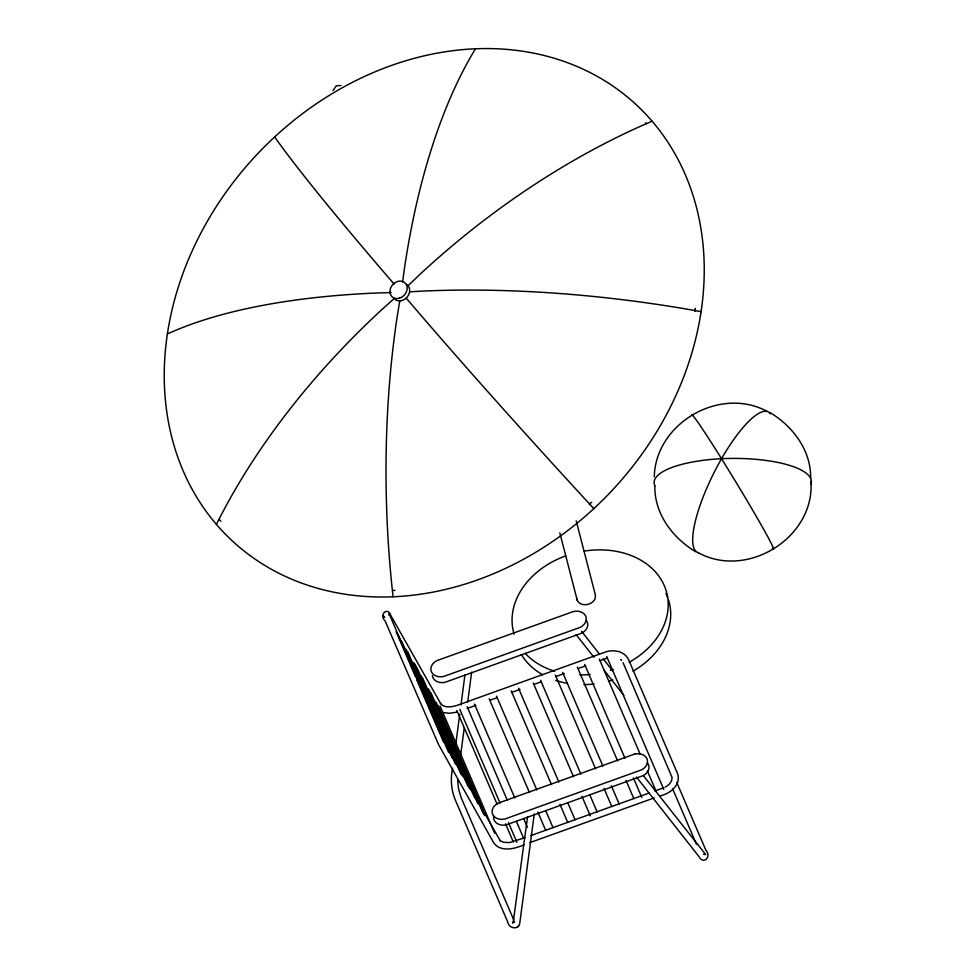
<?xml version="1.0" encoding="UTF-8"?>
<svg xmlns="http://www.w3.org/2000/svg" width="977" height="977" viewBox="0 0 977 977"><rect width="100%" height="100%" fill="white"/><g stroke="black" fill="none" stroke-linecap="round" stroke-linejoin="round"><path stroke-width="1.47" d="M452.571 768.264C450.385 778.657 451.093 789.66 455.111 799.516L507.625 921.763C508.822 929.078 519.617 930.458 519.935 921.983L534.26 813.975M454.561 753.194L454.964 750.189M455.966 742.654L459.764 714.04M460.961 705.003L464.954 674.875M458.934 768.081L459.923 760.582M460.717 754.586L464.295 727.609M467.678 702.133L471.659 672.164M527.568 816.662L513.206 922.386M402.597 282.023L404.502 267.979A496.548 217.834 87.6 0 1 475.433 48.85M399.776 300.916L397.285 315.986A496.548 217.834 87.6 0 0 393.072 596.776M654.272 476.752C655.579 423.139 719.915 385.903 767.018 411.341M628.516 659.499C624.486 651.061 613.275 649.094 605.129 652.135L456.723 705.504L451.203 706.823L446.086 706.725L442.52 705.431L440.419 703.208L440.774 703.745L390.91 615.681C387.796 606.07 378.502 614.716 385.17 621.067L438.636 744.743L493.458 842.345C500.126 852.701 514.94 848.915 524.148 844.678M389.005 615.266L389.115 613.641L439.455 731.455M332.949 90.495L336.369 85.805L340.961 85.512M517.492 927.014L518.518 925.83M408.044 285.736L419.976 274.317A496.548 281.291 -40.7 0 1 652.086 121.197A297.252 244.433 -47.3 0 1 463.55 584.551A297.252 244.433 -47.3 0 1 187.12 262.691A297.252 244.433 -47.3 0 1 652.086 121.197M513.316 922.251L514.659 921.848M665.007 787.23C668.818 785.227 672.432 781.734 672.005 777.277L623.094 662.711M467.25 708.41L475.811 705.333M490.075 700.204L497.208 697.639M511.484 692.51L520.045 689.42M534.309 684.291L541.441 681.726M555.705 676.597L564.266 673.519M578.543 668.39L585.675 665.826M599.939 660.696L607.083 658.119M525.028 837.68L509.518 842.577L503.375 842.284L499.797 840.44L500.285 840.818L449.225 751.435M530.731 835.628L649.058 793.068M654.761 791.016L663.31 787.938M529.852 842.626L654.114 797.94M659.817 795.889C669.929 794.081 681.751 784.555 677.403 773.247L628.736 659.963M456.43 712.209L449.53 713.283L443.35 712.563M703.611 854.252L705.687 854.57L643.77 776.117M409.607 291.805L424.274 291.012A496.548 179.976 8.5 0 1 701.144 311.651M391.069 292.563L377.501 292.966A496.548 179.976 8.5 0 0 167.36 333.975M698.445 552.799C747.429 579.556 815.026 537.362 810.959 481.307M384.303 616.731L383.851 616.292L384.62 617.391M769.852 412.465C792.945 426.29 811.118 450.421 810.654 478.217M695.612 551.675C672.518 537.851 654.346 513.707 654.822 485.911M620.651 659.475L621.641 660.428M219.471 519.617L220.851 521.266M394.171 284.124L386.904 275.697A496.548 26.77 47.2 0 1 274.659 136.988M406.188 298.095L414.871 308.268A496.548 26.77 47.2 0 0 593.845 508.638M581.559 631.313L599.438 654.065M603.2 658.852L612.603 670.833M576.1 634.586L593.894 657.228M604.189 670.344L623.851 695.368M636.442 777.008L699.19 856.89C703.66 865.207 711.732 856.377 705.956 850.417L676.719 782.357M559.821 532.905L577.26 600.342C581.437 608.952 597.912 603.737 595.152 594.114L576.198 520.839M401.608 640.973L452.327 758.25M407.665 651.671L461.022 774.272M414.431 663.627L417.997 669.917L467.898 786.082M422.626 678.099L474.785 797.904M430.833 692.583L483.468 813.914M513.853 920.163L461.071 797.427L458.531 788.769L457.602 779.499M672.567 788.659L696.418 844.177M606.705 656.532L663.823 789.489M599.365 659.17L640.24 754.342M647.458 771.134L655.872 790.735M584.673 664.458L624.95 758.225M633.365 777.814L641.791 797.415M577.322 667.096L617.611 760.863M626.025 780.464L633.841 798.661M562.63 672.384L602.919 766.151M611.333 785.74L619.149 803.937M555.29 675.022L595.567 768.789M603.981 788.39L611.797 806.575M540.599 680.31L580.875 774.077M589.9 795.07L597.106 811.863M533.247 682.947L573.536 776.715M581.95 796.316L590.364 815.905M518.555 688.235L558.844 782.003M567.857 802.996L575.074 819.788M511.215 690.873L551.492 784.641M559.906 804.242L567.722 822.426M496.524 696.161L536.8 789.929M545.813 810.922L553.031 827.714M489.172 698.799L529.461 792.567M537.875 812.156L545.691 830.352M474.48 704.087L514.769 797.855M523.782 818.848L527.385 827.238M467.14 706.725L507.417 800.493M516.43 821.486L523.648 838.278M459.788 709.363L500.077 803.131M508.492 822.732L516.906 842.321M456.821 710.438L497.098 804.205M505.524 823.794L513.34 841.991M440.041 706.029L494.753 833.393M438.929 707.433L483.31 810.739M436.06 702.158L484.763 815.526M428.573 688.944L477.875 803.705M421.099 675.73L469.79 789.086M413.613 662.516L462.304 775.872M406.127 649.29L455.429 764.051M398.64 636.076L448.541 752.241M396.149 631.667L415.384 676.45M416.593 679.259L443.643 742.239M383.143 615.84L383.68 617.403M576.845 598.461L577.26 600.342M810.8 484.409A78.942 23.68 -0.4 0 0 721.527 458.702A78.942 23.68 -0.4 0 0 654.92 485.911M698.494 552.701A78.942 20.957 -63.2 0 1 721.527 458.702A78.942 20.957 -63.2 0 1 770.377 413.821M772.404 548.305A78.942 2.711 58.7 0 0 721.527 458.702A78.942 2.711 58.7 0 0 691.814 415.152M584.258 551.113A79.076 61.282 -14.5 0 1 664.726 586.676A79.076 61.282 -14.5 0 1 629.188 662.259M613.177 669.416A79.076 61.282 -14.5 0 1 610.369 670.344M590.157 674.472A79.076 61.282 -14.5 0 1 579.947 674.948M554.68 671.223A79.076 61.282 -14.5 0 1 525.199 653.32M514.134 634.183A79.076 61.282 -14.5 0 1 565.683 555.901M694.952 311.321A3.224 1.942 81.2 0 1 695.38 308.402M589.375 504.486A3.224 2.345 -39.8 0 1 591.683 502.325M392.717 590.45A3.224 1.71 15.1 0 1 394.952 590.462M646.591 123.761A3.224 0.721 40 0 1 645.712 122.736M406.493 284.417A9.489 7.804 -47.3 0 1 407.043 297.203A9.489 7.804 -47.3 0 1 394.134 298.608L381.799 309.648A496.548 281.291 -40.7 0 0 216.405 524.429M668.634 600.305A79.076 61.282 -14.5 0 1 632.962 671.223M612.872 680.016A79.076 61.282 -14.5 0 1 608.586 681.25M594.126 683.985A79.076 61.282 -14.5 0 1 583.892 684.621M567.271 683.302A79.076 61.282 -14.5 0 1 555.791 680.456M542.662 674.728A79.076 61.282 -14.5 0 1 521.388 654.553M665.96 593.491A79.076 61.282 -14.5 0 1 667.682 597.533M647.372 762.805A11.199 8.683 -14.5 0 1 642.964 775.701L506.44 824.796A11.199 8.683 -14.5 0 1 493.715 816.027M586.139 620.273A11.199 8.683 -14.5 0 1 581.73 633.157L445.207 682.251A11.199 8.683 -14.5 0 1 432.384 675.559M438.588 705.968A1.575 0.989 -23.2 0 1 438.209 706.139M513.707 921.812L512.803 922.85L513.707 921.812M573.426 611.517L436.902 660.611A11.199 8.683 -14.5 0 0 431.394 671.736A11.199 8.683 -14.5 0 0 443.705 676.45L580.228 627.356A11.199 8.683 -14.5 0 0 585.736 616.231A11.199 8.683 -14.5 0 0 573.426 611.517M634.659 754.061L498.136 803.155A11.199 8.683 -14.5 0 0 492.628 814.281A11.199 8.683 -14.5 0 0 504.938 818.995L641.462 769.9A11.199 8.683 -14.5 0 0 646.969 758.775A11.199 8.683 -14.5 0 0 634.659 754.061M399.495 298.18A9.489 7.804 -47.3 0 0 405.516 283.391A9.489 7.804 -47.3 0 0 390.666 287.91A9.489 7.804 -47.3 0 0 399.495 298.18"/></g></svg>
